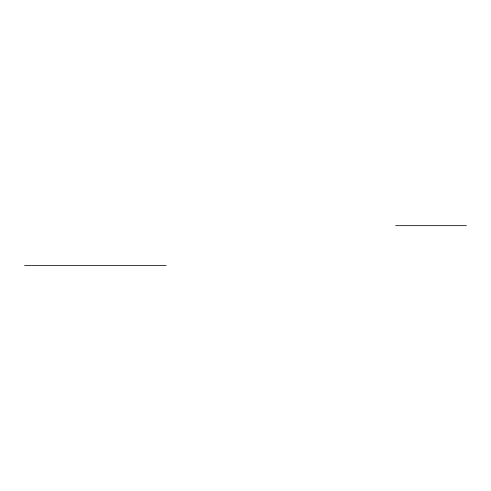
<?xml version="1.0" encoding="UTF-8"?>
<svg xmlns="http://www.w3.org/2000/svg" width="491" height="491" viewBox="0 0 491 491"><rect width="100%" height="100%" fill="white"/><g stroke="black" fill="none" stroke-linecap="round" stroke-linejoin="round"><path stroke-width="0.74" d="M395.654 225.651L466.45 225.651M24.55 265.373L166.148 265.373"/></g></svg>
